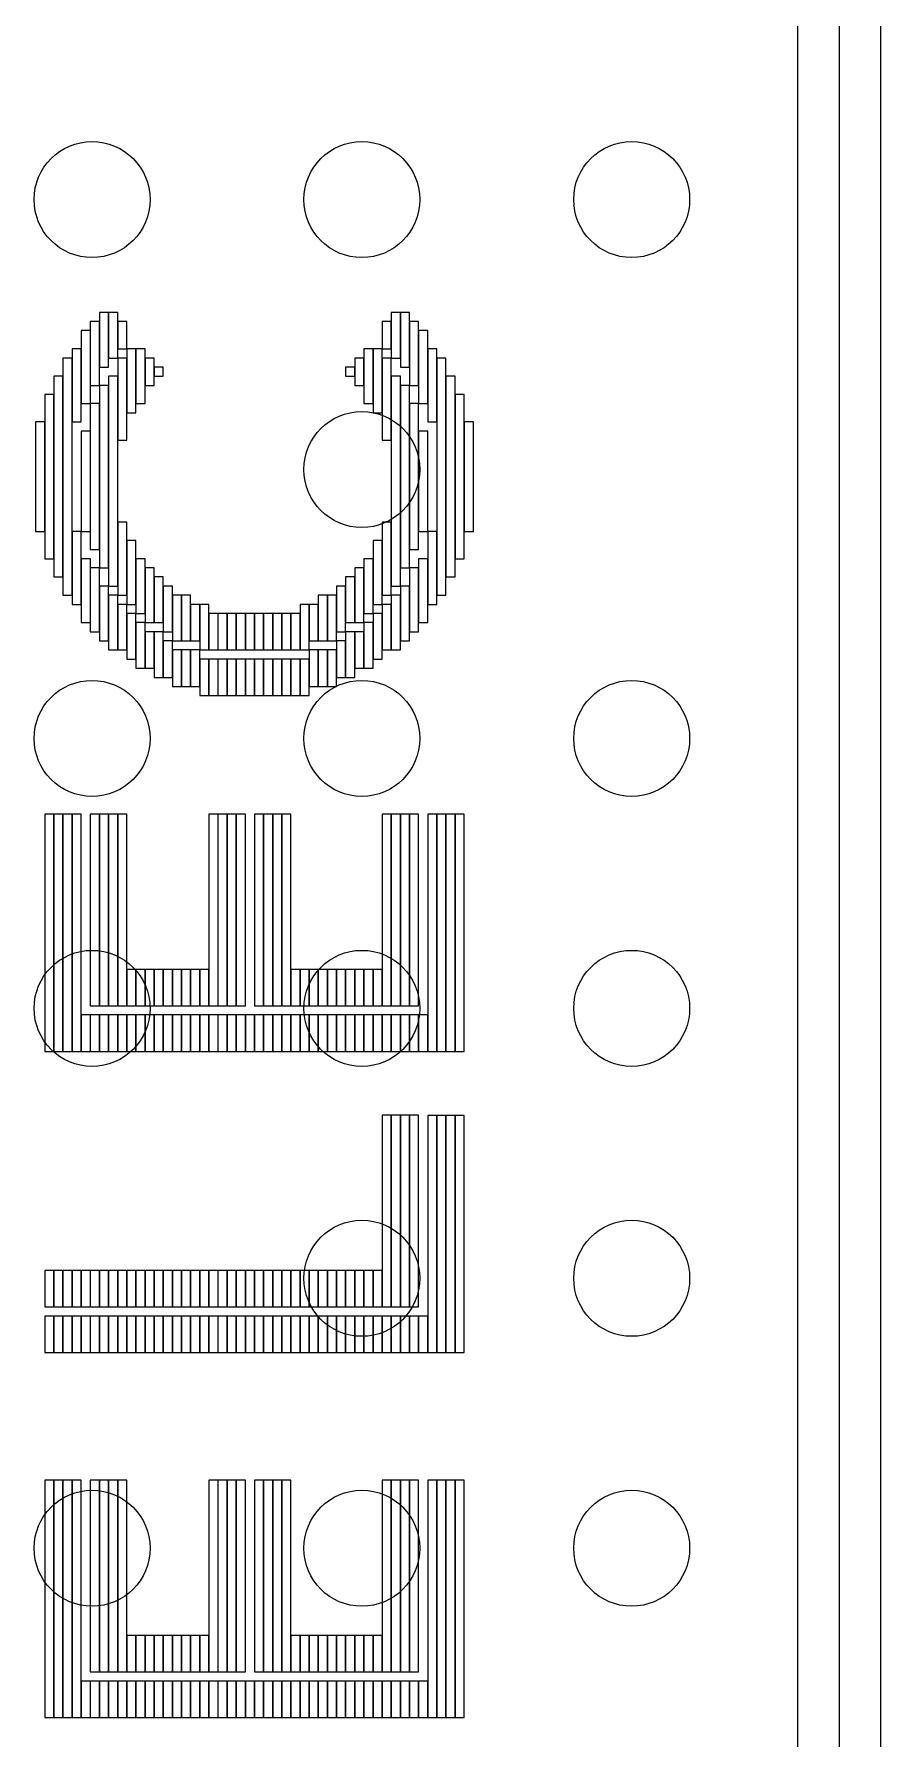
# Model space of a CAD drawing. Header units: millimetres. Extents: x -2.6 to 51, y -0.9 to 44.6.
# Drawn here: x 19.425 to 21.466, y 19.175 to 23.282 of the extents above; entities that cross this region are included whole.
import ezdxf

# ---------------------------------------------------------------- set-up
doc = ezdxf.new("R2010")
doc.units = ezdxf.units.MM
doc.header["$MEASUREMENT"] = 0
for name, color, linetype in [('BOTTOM', 11, 'Continuous'), ('SILK-BOT', 5, 'Continuous'), ('SILK-TOP', 12, 'Continuous')]:
    doc.layers.add(name, color=color, linetype=linetype)

msp = doc.modelspace()

# ---------------------------------------------------------------- linework, layer by layer
at = {"layer": 'BOTTOM'}
for centre in [(19.5644, 22.883), (20.2146, 22.883), (20.8649, 22.883), (20.2146, 22.2328), (19.5644, 21.5851), (20.2146, 21.5851), (20.8649, 21.5851), (19.5644, 20.9349), (20.2146, 20.9349), (20.8649, 20.9349), (20.2146, 20.2846), (20.8649, 20.2846), (19.5644, 19.6344), (20.2146, 19.6344), (20.8649, 19.6344)]:
    msp.add_circle(centre, 0.1397, dxfattribs=at)
at = {"layer": 'SILK-BOT'}
for p, q in [((21.2649, 32.4842), (21.2649, 18.4838)), ((21.3652, 32.4842), (21.3652, 18.4838)), ((21.4656, 18.4838), (21.4656, 32.4842))]:
    msp.add_line(p, q, dxfattribs=at)
at = {"layer": 'SILK-TOP'}
for points in [[(19.5822, 22.4354), (19.5822, 22.5894), (19.5602, 22.5894), (19.5602, 22.4354), (19.5822, 22.4354)], [(19.6042, 22.4794), (19.6042, 22.6114), (19.5822, 22.6114), (19.5822, 22.4794), (19.6042, 22.4794)], [(19.6262, 22.5014), (19.6262, 22.6114), (19.6042, 22.6114), (19.6042, 22.5014), (19.6262, 22.5014)], [(19.6482, 22.5234), (19.6482, 22.5894), (19.6262, 22.5894), (19.6262, 22.5234), (19.6482, 22.5234)], [(20.2855, 22.5234), (20.2855, 22.5894), (20.2635, 22.5894), (20.2635, 22.5234), (20.2855, 22.5234)], [(20.3075, 22.5014), (20.3075, 22.6114), (20.2855, 22.6114), (20.2855, 22.5014), (20.3075, 22.5014)], [(20.3295, 22.4794), (20.3295, 22.6114), (20.3075, 22.6114), (20.3075, 22.4794), (20.3295, 22.4794)], [(20.3515, 22.4354), (20.3515, 22.5894), (20.3295, 22.5894), (20.3295, 22.4354), (20.3515, 22.4354)], [(19.5603, 22.3915), (19.5603, 22.5673), (19.5383, 22.5673), (19.5383, 22.3915), (19.5603, 22.3915)], [(20.3734, 22.3915), (20.3734, 22.5673), (20.3514, 22.5673), (20.3514, 22.3915), (20.3734, 22.3915)], [(19.5383, 22.3475), (19.5383, 22.5234), (19.5163, 22.5234), (19.5163, 22.3475), (19.5383, 22.3475)], [(19.6702, 22.3696), (19.6702, 22.5234), (19.6482, 22.5234), (19.6482, 22.3696), (19.6702, 22.3696)], [(19.6921, 22.3916), (19.6921, 22.5234), (19.6701, 22.5234), (19.6701, 22.3916), (19.6921, 22.3916)], [(20.2416, 22.3916), (20.2416, 22.5234), (20.2196, 22.5234), (20.2196, 22.3916), (20.2416, 22.3916)], [(20.2636, 22.3696), (20.2636, 22.5234), (20.2416, 22.5234), (20.2416, 22.3696), (20.2636, 22.3696)], [(20.3954, 22.3475), (20.3954, 22.5234), (20.3734, 22.5234), (20.3734, 22.3475), (20.3954, 22.3475)], [(19.5163, 21.93), (19.5163, 22.5014), (19.4943, 22.5014), (19.4943, 21.93), (19.5163, 21.93)], [(19.6482, 22.3036), (19.6482, 22.5014), (19.6262, 22.5014), (19.6262, 22.3036), (19.6482, 22.3036)], [(19.7141, 22.4354), (19.7141, 22.5014), (19.6921, 22.5014), (19.6921, 22.4354), (19.7141, 22.4354)], [(19.7361, 22.4574), (19.7361, 22.4794), (19.7141, 22.4794), (19.7141, 22.4574), (19.7361, 22.4574)], [(20.1976, 22.4574), (20.1976, 22.4794), (20.1756, 22.4794), (20.1756, 22.4574), (20.1976, 22.4574)], [(20.2196, 22.4354), (20.2196, 22.5014), (20.1976, 22.5014), (20.1976, 22.4354), (20.2196, 22.4354)], [(20.2855, 22.3036), (20.2855, 22.5014), (20.2635, 22.5014), (20.2635, 22.3036), (20.2855, 22.3036)], [(20.4174, 21.93), (20.4174, 22.5014), (20.3954, 22.5014), (20.3954, 21.93), (20.4174, 21.93)], [(19.4943, 21.974), (19.4943, 22.4574), (19.4723, 22.4574), (19.4723, 21.974), (19.4943, 21.974)], [(19.6042, 21.996), (19.6042, 22.4354), (19.5822, 22.4354), (19.5822, 21.996), (19.6042, 21.996)], [(19.6262, 21.9518), (19.6262, 22.4574), (19.6042, 22.4574), (19.6042, 21.9518), (19.6262, 21.9518)], [(20.3075, 21.9518), (20.3075, 22.4574), (20.2855, 22.4574), (20.2855, 21.9518), (20.3075, 21.9518)], [(20.3295, 21.996), (20.3295, 22.4354), (20.3075, 22.4354), (20.3075, 21.996), (20.3295, 21.996)], [(20.4394, 21.974), (20.4394, 22.4574), (20.4174, 22.4574), (20.4174, 21.974), (20.4394, 21.974)], [(19.4724, 22.0179), (19.4724, 22.4135), (19.4504, 22.4135), (19.4504, 22.0179), (19.4724, 22.0179)], [(19.5822, 22.0399), (19.5822, 22.3916), (19.5602, 22.3916), (19.5602, 22.0399), (19.5822, 22.0399)], [(20.3515, 22.0399), (20.3515, 22.3916), (20.3295, 22.3916), (20.3295, 22.0399), (20.3515, 22.0399)], [(20.4614, 22.0179), (20.4614, 22.4135), (20.4394, 22.4135), (20.4394, 22.0179), (20.4614, 22.0179)], [(19.4504, 22.0838), (19.4504, 22.3475), (19.4284, 22.3475), (19.4284, 22.0838), (19.4504, 22.0838)], [(20.4833, 22.0838), (20.4833, 22.3475), (20.4613, 22.3475), (20.4613, 22.0838), (20.4833, 22.0838)], [(19.5603, 22.0837), (19.5603, 22.3254), (19.5383, 22.3254), (19.5383, 22.0837), (19.5603, 22.0837)], [(20.3734, 22.0837), (20.3734, 22.3254), (20.3514, 22.3254), (20.3514, 22.0837), (20.3734, 22.0837)], [(19.6482, 21.93), (19.6482, 22.1059), (19.6262, 22.1059), (19.6262, 21.93), (19.6482, 21.93)], [(20.2855, 21.93), (20.2855, 22.1059), (20.2635, 22.1059), (20.2635, 21.93), (20.2855, 21.93)], [(19.5383, 21.908), (19.5383, 22.0838), (19.5163, 22.0838), (19.5163, 21.908), (19.5383, 21.908)], [(19.6702, 21.908), (19.6702, 22.0618), (19.6482, 22.0618), (19.6482, 21.908), (19.6702, 21.908)], [(20.2636, 21.908), (20.2636, 22.0618), (20.2416, 22.0618), (20.2416, 21.908), (20.2636, 21.908)], [(20.3954, 21.908), (20.3954, 22.0838), (20.3734, 22.0838), (20.3734, 21.908), (20.3954, 21.908)], [(19.5603, 21.864), (19.5603, 22.0178), (19.5383, 22.0178), (19.5383, 21.864), (19.5603, 21.864)], [(19.6921, 21.886), (19.6921, 22.018), (19.6701, 22.018), (19.6701, 21.886), (19.6921, 21.886)], [(20.2416, 21.886), (20.2416, 22.018), (20.2196, 22.018), (20.2196, 21.886), (20.2416, 21.886)], [(20.3734, 21.864), (20.3734, 22.0178), (20.3514, 22.0178), (20.3514, 21.864), (20.3734, 21.864)], [(19.5822, 21.842), (19.5822, 21.996), (19.5602, 21.996), (19.5602, 21.842), (19.5822, 21.842)], [(19.7141, 21.864), (19.7141, 21.996), (19.6921, 21.996), (19.6921, 21.864), (19.7141, 21.864)], [(19.7361, 21.864), (19.7361, 21.9739), (19.7141, 21.9739), (19.7141, 21.864), (19.7361, 21.864)], [(20.1976, 21.864), (20.1976, 21.9739), (20.1756, 21.9739), (20.1756, 21.864), (20.1976, 21.864)], [(20.2196, 21.864), (20.2196, 21.996), (20.1976, 21.996), (20.1976, 21.864), (20.2196, 21.864)], [(20.3515, 21.842), (20.3515, 21.996), (20.3295, 21.996), (20.3295, 21.842), (20.3515, 21.842)], [(19.6042, 21.8201), (19.6042, 21.9519), (19.5822, 21.9519), (19.5822, 21.8201), (19.6042, 21.8201)], [(19.6262, 21.7981), (19.6262, 21.9299), (19.6042, 21.9299), (19.6042, 21.7981), (19.6262, 21.7981)], [(19.7581, 21.8421), (19.7581, 21.952), (19.7361, 21.952), (19.7361, 21.8421), (19.7581, 21.8421)], [(19.78, 21.8201), (19.78, 21.9299), (19.758, 21.9299), (19.758, 21.8201), (19.78, 21.8201)], [(19.802, 21.8201), (19.802, 21.9299), (19.78, 21.9299), (19.78, 21.8201), (19.802, 21.8201)], [(20.1317, 21.8201), (20.1317, 21.9299), (20.1097, 21.9299), (20.1097, 21.8201), (20.1317, 21.8201)], [(20.1537, 21.8201), (20.1537, 21.9299), (20.1317, 21.9299), (20.1317, 21.8201), (20.1537, 21.8201)], [(20.1756, 21.8421), (20.1756, 21.952), (20.1536, 21.952), (20.1536, 21.8421), (20.1756, 21.8421)], [(20.3075, 21.7981), (20.3075, 21.9299), (20.2855, 21.9299), (20.2855, 21.7981), (20.3075, 21.7981)], [(20.3295, 21.8201), (20.3295, 21.9519), (20.3075, 21.9519), (20.3075, 21.8201), (20.3295, 21.8201)], [(19.6482, 21.7982), (19.6482, 21.908), (19.6262, 21.908), (19.6262, 21.7982), (19.6482, 21.7982)], [(19.824, 21.8202), (19.824, 21.908), (19.802, 21.908), (19.802, 21.8202), (19.824, 21.8202)], [(19.846, 21.7982), (19.846, 21.908), (19.824, 21.908), (19.824, 21.7982), (19.846, 21.7982)], [(20.0877, 21.7982), (20.0877, 21.908), (20.0657, 21.908), (20.0657, 21.7982), (20.0877, 21.7982)], [(20.1097, 21.8202), (20.1097, 21.908), (20.0877, 21.908), (20.0877, 21.8202), (20.1097, 21.8202)], [(20.2855, 21.7982), (20.2855, 21.908), (20.2635, 21.908), (20.2635, 21.7982), (20.2855, 21.7982)], [(19.6702, 21.7761), (19.6702, 21.886), (19.6482, 21.886), (19.6482, 21.7761), (19.6702, 21.7761)], [(19.6921, 21.7542), (19.6921, 21.864), (19.6701, 21.864), (19.6701, 21.7542), (19.6921, 21.7542)], [(19.868, 21.7982), (19.868, 21.886), (19.846, 21.886), (19.846, 21.7982), (19.868, 21.7982)], [(19.8899, 21.7982), (19.8899, 21.886), (19.8679, 21.886), (19.8679, 21.7982), (19.8899, 21.7982)], [(19.9119, 21.7982), (19.9119, 21.886), (19.8899, 21.886), (19.8899, 21.7982), (19.9119, 21.7982)], [(19.9339, 21.7982), (19.9339, 21.886), (19.9119, 21.886), (19.9119, 21.7982), (19.9339, 21.7982)], [(19.9559, 21.7982), (19.9559, 21.886), (19.9339, 21.886), (19.9339, 21.7982), (19.9559, 21.7982)], [(19.9779, 21.7982), (19.9779, 21.886), (19.9559, 21.886), (19.9559, 21.7982), (19.9779, 21.7982)], [(19.9998, 21.7982), (19.9998, 21.886), (19.9778, 21.886), (19.9778, 21.7982), (19.9998, 21.7982)], [(20.0218, 21.7982), (20.0218, 21.886), (19.9998, 21.886), (19.9998, 21.7982), (20.0218, 21.7982)], [(20.0438, 21.7982), (20.0438, 21.886), (20.0218, 21.886), (20.0218, 21.7982), (20.0438, 21.7982)], [(20.0658, 21.7982), (20.0658, 21.886), (20.0438, 21.886), (20.0438, 21.7982), (20.0658, 21.7982)], [(20.2416, 21.7542), (20.2416, 21.864), (20.2196, 21.864), (20.2196, 21.7542), (20.2416, 21.7542)], [(20.2636, 21.7761), (20.2636, 21.886), (20.2416, 21.886), (20.2416, 21.7761), (20.2636, 21.7761)], [(19.7141, 21.754), (19.7141, 21.842), (19.6921, 21.842), (19.6921, 21.754), (19.7141, 21.754)], [(19.7361, 21.7322), (19.7361, 21.842), (19.7141, 21.842), (19.7141, 21.7322), (19.7361, 21.7322)], [(19.7581, 21.7321), (19.7581, 21.8201), (19.7361, 21.8201), (19.7361, 21.7321), (19.7581, 21.7321)], [(20.1756, 21.7321), (20.1756, 21.8201), (20.1536, 21.8201), (20.1536, 21.7321), (20.1756, 21.7321)], [(20.1976, 21.7322), (20.1976, 21.842), (20.1756, 21.842), (20.1756, 21.7322), (20.1976, 21.7322)], [(20.2196, 21.754), (20.2196, 21.842), (20.1976, 21.842), (20.1976, 21.754), (20.2196, 21.754)], [(19.78, 21.7102), (19.78, 21.7982), (19.758, 21.7982), (19.758, 21.7102), (19.78, 21.7102)], [(19.802, 21.7102), (19.802, 21.7982), (19.78, 21.7982), (19.78, 21.7102), (19.802, 21.7102)], [(19.824, 21.7102), (19.824, 21.7982), (19.802, 21.7982), (19.802, 21.7102), (19.824, 21.7102)], [(19.846, 21.6882), (19.846, 21.776), (19.824, 21.776), (19.824, 21.6882), (19.846, 21.6882)], [(19.868, 21.6882), (19.868, 21.776), (19.846, 21.776), (19.846, 21.6882), (19.868, 21.6882)], [(19.8899, 21.6882), (19.8899, 21.776), (19.8679, 21.776), (19.8679, 21.6882), (19.8899, 21.6882)], [(19.9119, 21.6882), (19.9119, 21.776), (19.8899, 21.776), (19.8899, 21.6882), (19.9119, 21.6882)], [(19.9339, 21.6882), (19.9339, 21.776), (19.9119, 21.776), (19.9119, 21.6882), (19.9339, 21.6882)], [(19.9559, 21.6882), (19.9559, 21.776), (19.9339, 21.776), (19.9339, 21.6882), (19.9559, 21.6882)], [(19.9779, 21.6882), (19.9779, 21.776), (19.9559, 21.776), (19.9559, 21.6882), (19.9779, 21.6882)], [(19.9998, 21.6882), (19.9998, 21.776), (19.9778, 21.776), (19.9778, 21.6882), (19.9998, 21.6882)], [(20.0218, 21.6882), (20.0218, 21.776), (19.9998, 21.776), (19.9998, 21.6882), (20.0218, 21.6882)], [(20.0438, 21.6882), (20.0438, 21.776), (20.0218, 21.776), (20.0218, 21.6882), (20.0438, 21.6882)], [(20.0658, 21.6882), (20.0658, 21.776), (20.0438, 21.776), (20.0438, 21.6882), (20.0658, 21.6882)], [(20.0877, 21.6882), (20.0877, 21.776), (20.0657, 21.776), (20.0657, 21.6882), (20.0877, 21.6882)], [(20.1097, 21.7102), (20.1097, 21.7982), (20.0877, 21.7982), (20.0877, 21.7102), (20.1097, 21.7102)], [(20.1317, 21.7102), (20.1317, 21.7982), (20.1097, 21.7982), (20.1097, 21.7102), (20.1317, 21.7102)], [(20.1537, 21.7102), (20.1537, 21.7982), (20.1317, 21.7982), (20.1317, 21.7102), (20.1537, 21.7102)], [(19.4724, 20.831), (19.4724, 21.4025), (19.4504, 21.4025), (19.4504, 20.831), (19.4724, 20.831)], [(19.4943, 20.831), (19.4943, 21.4025), (19.4723, 21.4025), (19.4723, 20.831), (19.4943, 20.831)], [(19.5163, 20.831), (19.5163, 21.4025), (19.4943, 21.4025), (19.4943, 20.831), (19.5163, 20.831)], [(19.5383, 20.831), (19.5383, 21.4025), (19.5163, 21.4025), (19.5163, 20.831), (19.5383, 20.831)], [(19.5822, 20.9409), (19.5822, 21.4025), (19.5602, 21.4025), (19.5602, 20.9409), (19.5822, 20.9409)], [(19.6042, 20.9409), (19.6042, 21.4025), (19.5822, 21.4025), (19.5822, 20.9409), (19.6042, 20.9409)], [(19.6262, 20.9409), (19.6262, 21.4025), (19.6042, 21.4025), (19.6042, 20.9409), (19.6262, 20.9409)], [(19.6482, 20.9409), (19.6482, 21.4025), (19.6262, 21.4025), (19.6262, 20.9409), (19.6482, 20.9409)], [(19.868, 20.9409), (19.868, 21.4025), (19.846, 21.4025), (19.846, 20.9409), (19.868, 20.9409)], [(19.8899, 20.9409), (19.8899, 21.4025), (19.8679, 21.4025), (19.8679, 20.9409), (19.8899, 20.9409)], [(19.9119, 20.9409), (19.9119, 21.4025), (19.8899, 21.4025), (19.8899, 20.9409), (19.9119, 20.9409)], [(19.9339, 20.9409), (19.9339, 21.4025), (19.9119, 21.4025), (19.9119, 20.9409), (19.9339, 20.9409)], [(19.9779, 20.9409), (19.9779, 21.4025), (19.9559, 21.4025), (19.9559, 20.9409), (19.9779, 20.9409)], [(19.9998, 20.9409), (19.9998, 21.4025), (19.9778, 21.4025), (19.9778, 20.9409), (19.9998, 20.9409)], [(20.0218, 20.9409), (20.0218, 21.4025), (19.9998, 21.4025), (19.9998, 20.9409), (20.0218, 20.9409)], [(20.0438, 20.9409), (20.0438, 21.4025), (20.0218, 21.4025), (20.0218, 20.9409), (20.0438, 20.9409)], [(20.2855, 20.9409), (20.2855, 21.4025), (20.2635, 21.4025), (20.2635, 20.9409), (20.2855, 20.9409)], [(20.3075, 20.9409), (20.3075, 21.4025), (20.2855, 21.4025), (20.2855, 20.9409), (20.3075, 20.9409)], [(20.3295, 20.9409), (20.3295, 21.4025), (20.3075, 21.4025), (20.3075, 20.9409), (20.3295, 20.9409)], [(20.3515, 20.9409), (20.3515, 21.4025), (20.3295, 21.4025), (20.3295, 20.9409), (20.3515, 20.9409)], [(20.3954, 20.831), (20.3954, 21.4025), (20.3734, 21.4025), (20.3734, 20.831), (20.3954, 20.831)], [(20.4174, 20.831), (20.4174, 21.4025), (20.3954, 21.4025), (20.3954, 20.831), (20.4174, 20.831)], [(20.4394, 20.831), (20.4394, 21.4025), (20.4174, 21.4025), (20.4174, 20.831), (20.4394, 20.831)], [(20.4614, 20.831), (20.4614, 21.4025), (20.4394, 21.4025), (20.4394, 20.831), (20.4614, 20.831)], [(19.6702, 20.941), (19.6702, 21.0288), (19.6482, 21.0288), (19.6482, 20.941), (19.6702, 20.941)], [(19.6921, 20.941), (19.6921, 21.0288), (19.6701, 21.0288), (19.6701, 20.941), (19.6921, 20.941)], [(19.7141, 20.941), (19.7141, 21.0288), (19.6921, 21.0288), (19.6921, 20.941), (19.7141, 20.941)], [(19.7361, 20.941), (19.7361, 21.0288), (19.7141, 21.0288), (19.7141, 20.941), (19.7361, 20.941)], [(19.7581, 20.941), (19.7581, 21.0288), (19.7361, 21.0288), (19.7361, 20.941), (19.7581, 20.941)], [(19.78, 20.941), (19.78, 21.0288), (19.758, 21.0288), (19.758, 20.941), (19.78, 20.941)], [(19.802, 20.941), (19.802, 21.0288), (19.78, 21.0288), (19.78, 20.941), (19.802, 20.941)], [(19.824, 20.941), (19.824, 21.0288), (19.802, 21.0288), (19.802, 20.941), (19.824, 20.941)], [(19.846, 20.941), (19.846, 21.0288), (19.824, 21.0288), (19.824, 20.941), (19.846, 20.941)], [(20.0658, 20.941), (20.0658, 21.0288), (20.0438, 21.0288), (20.0438, 20.941), (20.0658, 20.941)], [(20.0877, 20.941), (20.0877, 21.0288), (20.0657, 21.0288), (20.0657, 20.941), (20.0877, 20.941)], [(20.1097, 20.941), (20.1097, 21.0288), (20.0877, 21.0288), (20.0877, 20.941), (20.1097, 20.941)], [(20.1317, 20.941), (20.1317, 21.0288), (20.1097, 21.0288), (20.1097, 20.941), (20.1317, 20.941)], [(20.1537, 20.941), (20.1537, 21.0288), (20.1317, 21.0288), (20.1317, 20.941), (20.1537, 20.941)], [(20.1756, 20.941), (20.1756, 21.0288), (20.1536, 21.0288), (20.1536, 20.941), (20.1756, 20.941)], [(20.1976, 20.941), (20.1976, 21.0288), (20.1756, 21.0288), (20.1756, 20.941), (20.1976, 20.941)], [(20.2196, 20.941), (20.2196, 21.0288), (20.1976, 21.0288), (20.1976, 20.941), (20.2196, 20.941)], [(20.2416, 20.941), (20.2416, 21.0288), (20.2196, 21.0288), (20.2196, 20.941), (20.2416, 20.941)], [(20.2636, 20.941), (20.2636, 21.0288), (20.2416, 21.0288), (20.2416, 20.941), (20.2636, 20.941)], [(19.5603, 20.831), (19.5603, 20.919), (19.5383, 20.919), (19.5383, 20.831), (19.5603, 20.831)], [(19.5822, 20.831), (19.5822, 20.919), (19.5602, 20.919), (19.5602, 20.831), (19.5822, 20.831)], [(19.6042, 20.831), (19.6042, 20.919), (19.5822, 20.919), (19.5822, 20.831), (19.6042, 20.831)], [(19.6262, 20.831), (19.6262, 20.919), (19.6042, 20.919), (19.6042, 20.831), (19.6262, 20.831)], [(19.6482, 20.831), (19.6482, 20.919), (19.6262, 20.919), (19.6262, 20.831), (19.6482, 20.831)], [(19.6702, 20.831), (19.6702, 20.919), (19.6482, 20.919), (19.6482, 20.831), (19.6702, 20.831)], [(19.6921, 20.831), (19.6921, 20.919), (19.6701, 20.919), (19.6701, 20.831), (19.6921, 20.831)], [(19.7141, 20.831), (19.7141, 20.919), (19.6921, 20.919), (19.6921, 20.831), (19.7141, 20.831)], [(19.7361, 20.831), (19.7361, 20.919), (19.7141, 20.919), (19.7141, 20.831), (19.7361, 20.831)], [(19.7581, 20.831), (19.7581, 20.919), (19.7361, 20.919), (19.7361, 20.831), (19.7581, 20.831)], [(19.78, 20.831), (19.78, 20.919), (19.758, 20.919), (19.758, 20.831), (19.78, 20.831)], [(19.802, 20.831), (19.802, 20.919), (19.78, 20.919), (19.78, 20.831), (19.802, 20.831)], [(19.824, 20.831), (19.824, 20.919), (19.802, 20.919), (19.802, 20.831), (19.824, 20.831)], [(19.846, 20.831), (19.846, 20.919), (19.824, 20.919), (19.824, 20.831), (19.846, 20.831)], [(19.868, 20.831), (19.868, 20.919), (19.846, 20.919), (19.846, 20.831), (19.868, 20.831)], [(19.8899, 20.831), (19.8899, 20.919), (19.8679, 20.919), (19.8679, 20.831), (19.8899, 20.831)], [(19.9119, 20.831), (19.9119, 20.919), (19.8899, 20.919), (19.8899, 20.831), (19.9119, 20.831)], [(19.9339, 20.831), (19.9339, 20.919), (19.9119, 20.919), (19.9119, 20.831), (19.9339, 20.831)], [(19.9559, 20.831), (19.9559, 20.919), (19.9339, 20.919), (19.9339, 20.831), (19.9559, 20.831)], [(19.9779, 20.831), (19.9779, 20.919), (19.9559, 20.919), (19.9559, 20.831), (19.9779, 20.831)], [(19.9998, 20.831), (19.9998, 20.919), (19.9778, 20.919), (19.9778, 20.831), (19.9998, 20.831)], [(20.0218, 20.831), (20.0218, 20.919), (19.9998, 20.919), (19.9998, 20.831), (20.0218, 20.831)], [(20.0438, 20.831), (20.0438, 20.919), (20.0218, 20.919), (20.0218, 20.831), (20.0438, 20.831)], [(20.0658, 20.831), (20.0658, 20.919), (20.0438, 20.919), (20.0438, 20.831), (20.0658, 20.831)], [(20.0877, 20.831), (20.0877, 20.919), (20.0657, 20.919), (20.0657, 20.831), (20.0877, 20.831)], [(20.1097, 20.831), (20.1097, 20.919), (20.0877, 20.919), (20.0877, 20.831), (20.1097, 20.831)], [(20.1317, 20.831), (20.1317, 20.919), (20.1097, 20.919), (20.1097, 20.831), (20.1317, 20.831)], [(20.1537, 20.831), (20.1537, 20.919), (20.1317, 20.919), (20.1317, 20.831), (20.1537, 20.831)], [(20.1756, 20.831), (20.1756, 20.919), (20.1536, 20.919), (20.1536, 20.831), (20.1756, 20.831)], [(20.1976, 20.831), (20.1976, 20.919), (20.1756, 20.919), (20.1756, 20.831), (20.1976, 20.831)], [(20.2196, 20.831), (20.2196, 20.919), (20.1976, 20.919), (20.1976, 20.831), (20.2196, 20.831)], [(20.2416, 20.831), (20.2416, 20.919), (20.2196, 20.919), (20.2196, 20.831), (20.2416, 20.831)], [(20.2636, 20.831), (20.2636, 20.919), (20.2416, 20.919), (20.2416, 20.831), (20.2636, 20.831)], [(20.2855, 20.831), (20.2855, 20.919), (20.2635, 20.919), (20.2635, 20.831), (20.2855, 20.831)], [(20.3075, 20.831), (20.3075, 20.919), (20.2855, 20.919), (20.2855, 20.831), (20.3075, 20.831)], [(20.3295, 20.831), (20.3295, 20.919), (20.3075, 20.919), (20.3075, 20.831), (20.3295, 20.831)], [(20.3515, 20.831), (20.3515, 20.919), (20.3295, 20.919), (20.3295, 20.831), (20.3515, 20.831)], [(20.3734, 20.831), (20.3734, 20.919), (20.3514, 20.919), (20.3514, 20.831), (20.3734, 20.831)], [(20.2855, 20.2158), (20.2855, 20.6773), (20.2635, 20.6773), (20.2635, 20.2158), (20.2855, 20.2158)], [(20.3075, 20.2158), (20.3075, 20.6773), (20.2855, 20.6773), (20.2855, 20.2158), (20.3075, 20.2158)], [(20.3295, 20.2158), (20.3295, 20.6773), (20.3075, 20.6773), (20.3075, 20.2158), (20.3295, 20.2158)], [(20.3515, 20.2158), (20.3515, 20.6773), (20.3295, 20.6773), (20.3295, 20.2158), (20.3515, 20.2158)], [(20.3954, 20.1058), (20.3954, 20.6772), (20.3734, 20.6772), (20.3734, 20.1058), (20.3954, 20.1058)], [(20.4174, 20.1058), (20.4174, 20.6772), (20.3954, 20.6772), (20.3954, 20.1058), (20.4174, 20.1058)], [(20.4394, 20.1058), (20.4394, 20.6772), (20.4174, 20.6772), (20.4174, 20.1058), (20.4394, 20.1058)], [(20.4614, 20.1058), (20.4614, 20.6772), (20.4394, 20.6772), (20.4394, 20.1058), (20.4614, 20.1058)], [(19.4724, 20.2158), (19.4724, 20.3036), (19.4504, 20.3036), (19.4504, 20.2158), (19.4724, 20.2158)], [(19.4943, 20.2158), (19.4943, 20.3036), (19.4723, 20.3036), (19.4723, 20.2158), (19.4943, 20.2158)], [(19.5163, 20.2158), (19.5163, 20.3036), (19.4943, 20.3036), (19.4943, 20.2158), (19.5163, 20.2158)], [(19.5383, 20.2158), (19.5383, 20.3036), (19.5163, 20.3036), (19.5163, 20.2158), (19.5383, 20.2158)], [(19.5603, 20.2158), (19.5603, 20.3036), (19.5383, 20.3036), (19.5383, 20.2158), (19.5603, 20.2158)], [(19.5822, 20.2158), (19.5822, 20.3036), (19.5602, 20.3036), (19.5602, 20.2158), (19.5822, 20.2158)], [(19.6042, 20.2158), (19.6042, 20.3036), (19.5822, 20.3036), (19.5822, 20.2158), (19.6042, 20.2158)], [(19.6262, 20.2158), (19.6262, 20.3036), (19.6042, 20.3036), (19.6042, 20.2158), (19.6262, 20.2158)], [(19.6482, 20.2158), (19.6482, 20.3036), (19.6262, 20.3036), (19.6262, 20.2158), (19.6482, 20.2158)], [(19.6702, 20.2158), (19.6702, 20.3036), (19.6482, 20.3036), (19.6482, 20.2158), (19.6702, 20.2158)], [(19.6921, 20.2158), (19.6921, 20.3036), (19.6701, 20.3036), (19.6701, 20.2158), (19.6921, 20.2158)], [(19.7141, 20.2158), (19.7141, 20.3036), (19.6921, 20.3036), (19.6921, 20.2158), (19.7141, 20.2158)], [(19.7361, 20.2158), (19.7361, 20.3036), (19.7141, 20.3036), (19.7141, 20.2158), (19.7361, 20.2158)], [(19.7581, 20.2158), (19.7581, 20.3036), (19.7361, 20.3036), (19.7361, 20.2158), (19.7581, 20.2158)], [(19.78, 20.2158), (19.78, 20.3036), (19.758, 20.3036), (19.758, 20.2158), (19.78, 20.2158)], [(19.802, 20.2158), (19.802, 20.3036), (19.78, 20.3036), (19.78, 20.2158), (19.802, 20.2158)], [(19.824, 20.2158), (19.824, 20.3036), (19.802, 20.3036), (19.802, 20.2158), (19.824, 20.2158)], [(19.846, 20.2158), (19.846, 20.3036), (19.824, 20.3036), (19.824, 20.2158), (19.846, 20.2158)], [(19.868, 20.2158), (19.868, 20.3036), (19.846, 20.3036), (19.846, 20.2158), (19.868, 20.2158)], [(19.8899, 20.2158), (19.8899, 20.3036), (19.8679, 20.3036), (19.8679, 20.2158), (19.8899, 20.2158)], [(19.9119, 20.2158), (19.9119, 20.3036), (19.8899, 20.3036), (19.8899, 20.2158), (19.9119, 20.2158)], [(19.9339, 20.2158), (19.9339, 20.3036), (19.9119, 20.3036), (19.9119, 20.2158), (19.9339, 20.2158)], [(19.9559, 20.2158), (19.9559, 20.3036), (19.9339, 20.3036), (19.9339, 20.2158), (19.9559, 20.2158)], [(19.9779, 20.2158), (19.9779, 20.3036), (19.9559, 20.3036), (19.9559, 20.2158), (19.9779, 20.2158)], [(19.9998, 20.2158), (19.9998, 20.3036), (19.9778, 20.3036), (19.9778, 20.2158), (19.9998, 20.2158)], [(20.0218, 20.2158), (20.0218, 20.3036), (19.9998, 20.3036), (19.9998, 20.2158), (20.0218, 20.2158)], [(20.0438, 20.2158), (20.0438, 20.3036), (20.0218, 20.3036), (20.0218, 20.2158), (20.0438, 20.2158)], [(20.0658, 20.2158), (20.0658, 20.3036), (20.0438, 20.3036), (20.0438, 20.2158), (20.0658, 20.2158)], [(20.0877, 20.2158), (20.0877, 20.3036), (20.0657, 20.3036), (20.0657, 20.2158), (20.0877, 20.2158)], [(20.1097, 20.2158), (20.1097, 20.3036), (20.0877, 20.3036), (20.0877, 20.2158), (20.1097, 20.2158)], [(20.1317, 20.2158), (20.1317, 20.3036), (20.1097, 20.3036), (20.1097, 20.2158), (20.1317, 20.2158)], [(20.1537, 20.2158), (20.1537, 20.3036), (20.1317, 20.3036), (20.1317, 20.2158), (20.1537, 20.2158)], [(20.1756, 20.2158), (20.1756, 20.3036), (20.1536, 20.3036), (20.1536, 20.2158), (20.1756, 20.2158)], [(20.1976, 20.2158), (20.1976, 20.3036), (20.1756, 20.3036), (20.1756, 20.2158), (20.1976, 20.2158)], [(20.2196, 20.2158), (20.2196, 20.3036), (20.1976, 20.3036), (20.1976, 20.2158), (20.2196, 20.2158)], [(20.2416, 20.2158), (20.2416, 20.3036), (20.2196, 20.3036), (20.2196, 20.2158), (20.2416, 20.2158)], [(20.2636, 20.2158), (20.2636, 20.3036), (20.2416, 20.3036), (20.2416, 20.2158), (20.2636, 20.2158)], [(19.4724, 20.1058), (19.4724, 20.1938), (19.4504, 20.1938), (19.4504, 20.1058), (19.4724, 20.1058)], [(19.4943, 20.1058), (19.4943, 20.1938), (19.4723, 20.1938), (19.4723, 20.1058), (19.4943, 20.1058)], [(19.5163, 20.1058), (19.5163, 20.1938), (19.4943, 20.1938), (19.4943, 20.1058), (19.5163, 20.1058)], [(19.5383, 20.1058), (19.5383, 20.1938), (19.5163, 20.1938), (19.5163, 20.1058), (19.5383, 20.1058)], [(19.5603, 20.1058), (19.5603, 20.1938), (19.5383, 20.1938), (19.5383, 20.1058), (19.5603, 20.1058)], [(19.5822, 20.1058), (19.5822, 20.1938), (19.5602, 20.1938), (19.5602, 20.1058), (19.5822, 20.1058)], [(19.6042, 20.1058), (19.6042, 20.1938), (19.5822, 20.1938), (19.5822, 20.1058), (19.6042, 20.1058)], [(19.6262, 20.1058), (19.6262, 20.1938), (19.6042, 20.1938), (19.6042, 20.1058), (19.6262, 20.1058)], [(19.6482, 20.1058), (19.6482, 20.1938), (19.6262, 20.1938), (19.6262, 20.1058), (19.6482, 20.1058)], [(19.6702, 20.1058), (19.6702, 20.1938), (19.6482, 20.1938), (19.6482, 20.1058), (19.6702, 20.1058)], [(19.6921, 20.1058), (19.6921, 20.1938), (19.6701, 20.1938), (19.6701, 20.1058), (19.6921, 20.1058)], [(19.7141, 20.1058), (19.7141, 20.1938), (19.6921, 20.1938), (19.6921, 20.1058), (19.7141, 20.1058)], [(19.7361, 20.1058), (19.7361, 20.1938), (19.7141, 20.1938), (19.7141, 20.1058), (19.7361, 20.1058)], [(19.7581, 20.1058), (19.7581, 20.1938), (19.7361, 20.1938), (19.7361, 20.1058), (19.7581, 20.1058)], [(19.78, 20.1058), (19.78, 20.1938), (19.758, 20.1938), (19.758, 20.1058), (19.78, 20.1058)], [(19.802, 20.1058), (19.802, 20.1938), (19.78, 20.1938), (19.78, 20.1058), (19.802, 20.1058)], [(19.824, 20.1058), (19.824, 20.1938), (19.802, 20.1938), (19.802, 20.1058), (19.824, 20.1058)], [(19.846, 20.1058), (19.846, 20.1938), (19.824, 20.1938), (19.824, 20.1058), (19.846, 20.1058)], [(19.868, 20.1058), (19.868, 20.1938), (19.846, 20.1938), (19.846, 20.1058), (19.868, 20.1058)], [(19.8899, 20.1058), (19.8899, 20.1938), (19.8679, 20.1938), (19.8679, 20.1058), (19.8899, 20.1058)], [(19.9119, 20.1058), (19.9119, 20.1938), (19.8899, 20.1938), (19.8899, 20.1058), (19.9119, 20.1058)], [(19.9339, 20.1058), (19.9339, 20.1938), (19.9119, 20.1938), (19.9119, 20.1058), (19.9339, 20.1058)], [(19.9559, 20.1058), (19.9559, 20.1938), (19.9339, 20.1938), (19.9339, 20.1058), (19.9559, 20.1058)], [(19.9779, 20.1058), (19.9779, 20.1938), (19.9559, 20.1938), (19.9559, 20.1058), (19.9779, 20.1058)], [(19.9998, 20.1058), (19.9998, 20.1938), (19.9778, 20.1938), (19.9778, 20.1058), (19.9998, 20.1058)], [(20.0218, 20.1058), (20.0218, 20.1938), (19.9998, 20.1938), (19.9998, 20.1058), (20.0218, 20.1058)], [(20.0438, 20.1058), (20.0438, 20.1938), (20.0218, 20.1938), (20.0218, 20.1058), (20.0438, 20.1058)], [(20.0658, 20.1058), (20.0658, 20.1938), (20.0438, 20.1938), (20.0438, 20.1058), (20.0658, 20.1058)], [(20.0877, 20.1058), (20.0877, 20.1938), (20.0657, 20.1938), (20.0657, 20.1058), (20.0877, 20.1058)], [(20.1097, 20.1058), (20.1097, 20.1938), (20.0877, 20.1938), (20.0877, 20.1058), (20.1097, 20.1058)], [(20.1317, 20.1058), (20.1317, 20.1938), (20.1097, 20.1938), (20.1097, 20.1058), (20.1317, 20.1058)], [(20.1537, 20.1058), (20.1537, 20.1938), (20.1317, 20.1938), (20.1317, 20.1058), (20.1537, 20.1058)], [(20.1756, 20.1058), (20.1756, 20.1938), (20.1536, 20.1938), (20.1536, 20.1058), (20.1756, 20.1058)], [(20.1976, 20.1058), (20.1976, 20.1938), (20.1756, 20.1938), (20.1756, 20.1058), (20.1976, 20.1058)], [(20.2196, 20.1058), (20.2196, 20.1938), (20.1976, 20.1938), (20.1976, 20.1058), (20.2196, 20.1058)], [(20.2416, 20.1058), (20.2416, 20.1938), (20.2196, 20.1938), (20.2196, 20.1058), (20.2416, 20.1058)], [(20.2636, 20.1058), (20.2636, 20.1938), (20.2416, 20.1938), (20.2416, 20.1058), (20.2636, 20.1058)], [(20.2855, 20.1058), (20.2855, 20.1938), (20.2635, 20.1938), (20.2635, 20.1058), (20.2855, 20.1058)], [(20.3075, 20.1058), (20.3075, 20.1938), (20.2855, 20.1938), (20.2855, 20.1058), (20.3075, 20.1058)], [(20.3295, 20.1058), (20.3295, 20.1938), (20.3075, 20.1938), (20.3075, 20.1058), (20.3295, 20.1058)], [(20.3515, 20.1058), (20.3515, 20.1938), (20.3295, 20.1938), (20.3295, 20.1058), (20.3515, 20.1058)], [(20.3734, 20.1058), (20.3734, 20.1938), (20.3514, 20.1938), (20.3514, 20.1058), (20.3734, 20.1058)], [(19.4724, 19.2266), (19.4724, 19.7982), (19.4504, 19.7982), (19.4504, 19.2266), (19.4724, 19.2266)], [(19.4943, 19.2266), (19.4943, 19.7982), (19.4723, 19.7982), (19.4723, 19.2266), (19.4943, 19.2266)], [(19.5163, 19.2266), (19.5163, 19.7982), (19.4943, 19.7982), (19.4943, 19.2266), (19.5163, 19.2266)], [(19.5383, 19.2266), (19.5383, 19.7982), (19.5163, 19.7982), (19.5163, 19.2266), (19.5383, 19.2266)], [(19.5822, 19.3365), (19.5822, 19.7981), (19.5602, 19.7981), (19.5602, 19.3365), (19.5822, 19.3365)], [(19.6042, 19.3365), (19.6042, 19.7981), (19.5822, 19.7981), (19.5822, 19.3365), (19.6042, 19.3365)], [(19.6262, 19.3365), (19.6262, 19.7981), (19.6042, 19.7981), (19.6042, 19.3365), (19.6262, 19.3365)], [(19.6482, 19.3365), (19.6482, 19.7981), (19.6262, 19.7981), (19.6262, 19.3365), (19.6482, 19.3365)], [(19.868, 19.3365), (19.868, 19.7981), (19.846, 19.7981), (19.846, 19.3365), (19.868, 19.3365)], [(19.8899, 19.3365), (19.8899, 19.7981), (19.8679, 19.7981), (19.8679, 19.3365), (19.8899, 19.3365)], [(19.9119, 19.3365), (19.9119, 19.7981), (19.8899, 19.7981), (19.8899, 19.3365), (19.9119, 19.3365)], [(19.9339, 19.3365), (19.9339, 19.7981), (19.9119, 19.7981), (19.9119, 19.3365), (19.9339, 19.3365)], [(19.9779, 19.3365), (19.9779, 19.7981), (19.9559, 19.7981), (19.9559, 19.3365), (19.9779, 19.3365)], [(19.9998, 19.3365), (19.9998, 19.7981), (19.9778, 19.7981), (19.9778, 19.3365), (19.9998, 19.3365)], [(20.0218, 19.3365), (20.0218, 19.7981), (19.9998, 19.7981), (19.9998, 19.3365), (20.0218, 19.3365)], [(20.0438, 19.3365), (20.0438, 19.7981), (20.0218, 19.7981), (20.0218, 19.3365), (20.0438, 19.3365)], [(20.2855, 19.3365), (20.2855, 19.7981), (20.2635, 19.7981), (20.2635, 19.3365), (20.2855, 19.3365)], [(20.3075, 19.3365), (20.3075, 19.7981), (20.2855, 19.7981), (20.2855, 19.3365), (20.3075, 19.3365)], [(20.3295, 19.3365), (20.3295, 19.7981), (20.3075, 19.7981), (20.3075, 19.3365), (20.3295, 19.3365)], [(20.3515, 19.3365), (20.3515, 19.7981), (20.3295, 19.7981), (20.3295, 19.3365), (20.3515, 19.3365)], [(20.3954, 19.2266), (20.3954, 19.7982), (20.3734, 19.7982), (20.3734, 19.2266), (20.3954, 19.2266)], [(20.4174, 19.2266), (20.4174, 19.7982), (20.3954, 19.7982), (20.3954, 19.2266), (20.4174, 19.2266)], [(20.4394, 19.2266), (20.4394, 19.7982), (20.4174, 19.7982), (20.4174, 19.2266), (20.4394, 19.2266)], [(20.4614, 19.2266), (20.4614, 19.7982), (20.4394, 19.7982), (20.4394, 19.2266), (20.4614, 19.2266)], [(19.6702, 19.3365), (19.6702, 19.4245), (19.6482, 19.4245), (19.6482, 19.3365), (19.6702, 19.3365)], [(19.6921, 19.3365), (19.6921, 19.4245), (19.6701, 19.4245), (19.6701, 19.3365), (19.6921, 19.3365)], [(19.7141, 19.3365), (19.7141, 19.4245), (19.6921, 19.4245), (19.6921, 19.3365), (19.7141, 19.3365)], [(19.7361, 19.3365), (19.7361, 19.4245), (19.7141, 19.4245), (19.7141, 19.3365), (19.7361, 19.3365)], [(19.7581, 19.3365), (19.7581, 19.4245), (19.7361, 19.4245), (19.7361, 19.3365), (19.7581, 19.3365)], [(19.78, 19.3365), (19.78, 19.4245), (19.758, 19.4245), (19.758, 19.3365), (19.78, 19.3365)], [(19.802, 19.3365), (19.802, 19.4245), (19.78, 19.4245), (19.78, 19.3365), (19.802, 19.3365)], [(19.824, 19.3365), (19.824, 19.4245), (19.802, 19.4245), (19.802, 19.3365), (19.824, 19.3365)], [(19.846, 19.3365), (19.846, 19.4245), (19.824, 19.4245), (19.824, 19.3365), (19.846, 19.3365)], [(20.0658, 19.3365), (20.0658, 19.4245), (20.0438, 19.4245), (20.0438, 19.3365), (20.0658, 19.3365)], [(20.0877, 19.3365), (20.0877, 19.4245), (20.0657, 19.4245), (20.0657, 19.3365), (20.0877, 19.3365)], [(20.1097, 19.3365), (20.1097, 19.4245), (20.0877, 19.4245), (20.0877, 19.3365), (20.1097, 19.3365)], [(20.1317, 19.3365), (20.1317, 19.4245), (20.1097, 19.4245), (20.1097, 19.3365), (20.1317, 19.3365)], [(20.1537, 19.3365), (20.1537, 19.4245), (20.1317, 19.4245), (20.1317, 19.3365), (20.1537, 19.3365)], [(20.1756, 19.3365), (20.1756, 19.4245), (20.1536, 19.4245), (20.1536, 19.3365), (20.1756, 19.3365)], [(20.1976, 19.3365), (20.1976, 19.4245), (20.1756, 19.4245), (20.1756, 19.3365), (20.1976, 19.3365)], [(20.2196, 19.3365), (20.2196, 19.4245), (20.1976, 19.4245), (20.1976, 19.3365), (20.2196, 19.3365)], [(20.2416, 19.3365), (20.2416, 19.4245), (20.2196, 19.4245), (20.2196, 19.3365), (20.2416, 19.3365)], [(20.2636, 19.3365), (20.2636, 19.4245), (20.2416, 19.4245), (20.2416, 19.3365), (20.2636, 19.3365)], [(19.5603, 19.2266), (19.5603, 19.3146), (19.5383, 19.3146), (19.5383, 19.2266), (19.5603, 19.2266)], [(19.5822, 19.2266), (19.5822, 19.3146), (19.5602, 19.3146), (19.5602, 19.2266), (19.5822, 19.2266)], [(19.6042, 19.2266), (19.6042, 19.3146), (19.5822, 19.3146), (19.5822, 19.2266), (19.6042, 19.2266)], [(19.6262, 19.2266), (19.6262, 19.3146), (19.6042, 19.3146), (19.6042, 19.2266), (19.6262, 19.2266)], [(19.6482, 19.2266), (19.6482, 19.3146), (19.6262, 19.3146), (19.6262, 19.2266), (19.6482, 19.2266)], [(19.6702, 19.2266), (19.6702, 19.3146), (19.6482, 19.3146), (19.6482, 19.2266), (19.6702, 19.2266)], [(19.6921, 19.2266), (19.6921, 19.3146), (19.6701, 19.3146), (19.6701, 19.2266), (19.6921, 19.2266)], [(19.7141, 19.2266), (19.7141, 19.3146), (19.6921, 19.3146), (19.6921, 19.2266), (19.7141, 19.2266)], [(19.7361, 19.2266), (19.7361, 19.3146), (19.7141, 19.3146), (19.7141, 19.2266), (19.7361, 19.2266)], [(19.7581, 19.2266), (19.7581, 19.3146), (19.7361, 19.3146), (19.7361, 19.2266), (19.7581, 19.2266)], [(19.78, 19.2266), (19.78, 19.3146), (19.758, 19.3146), (19.758, 19.2266), (19.78, 19.2266)], [(19.802, 19.2266), (19.802, 19.3146), (19.78, 19.3146), (19.78, 19.2266), (19.802, 19.2266)], [(19.824, 19.2266), (19.824, 19.3146), (19.802, 19.3146), (19.802, 19.2266), (19.824, 19.2266)], [(19.846, 19.2266), (19.846, 19.3146), (19.824, 19.3146), (19.824, 19.2266), (19.846, 19.2266)], [(19.868, 19.2266), (19.868, 19.3146), (19.846, 19.3146), (19.846, 19.2266), (19.868, 19.2266)], [(19.8899, 19.2266), (19.8899, 19.3146), (19.8679, 19.3146), (19.8679, 19.2266), (19.8899, 19.2266)], [(19.9119, 19.2266), (19.9119, 19.3146), (19.8899, 19.3146), (19.8899, 19.2266), (19.9119, 19.2266)], [(19.9339, 19.2266), (19.9339, 19.3146), (19.9119, 19.3146), (19.9119, 19.2266), (19.9339, 19.2266)], [(19.9559, 19.2266), (19.9559, 19.3146), (19.9339, 19.3146), (19.9339, 19.2266), (19.9559, 19.2266)], [(19.9779, 19.2266), (19.9779, 19.3146), (19.9559, 19.3146), (19.9559, 19.2266), (19.9779, 19.2266)], [(19.9998, 19.2266), (19.9998, 19.3146), (19.9778, 19.3146), (19.9778, 19.2266), (19.9998, 19.2266)], [(20.0218, 19.2266), (20.0218, 19.3146), (19.9998, 19.3146), (19.9998, 19.2266), (20.0218, 19.2266)], [(20.0438, 19.2266), (20.0438, 19.3146), (20.0218, 19.3146), (20.0218, 19.2266), (20.0438, 19.2266)], [(20.0658, 19.2266), (20.0658, 19.3146), (20.0438, 19.3146), (20.0438, 19.2266), (20.0658, 19.2266)], [(20.0877, 19.2266), (20.0877, 19.3146), (20.0657, 19.3146), (20.0657, 19.2266), (20.0877, 19.2266)], [(20.1097, 19.2266), (20.1097, 19.3146), (20.0877, 19.3146), (20.0877, 19.2266), (20.1097, 19.2266)], [(20.1317, 19.2266), (20.1317, 19.3146), (20.1097, 19.3146), (20.1097, 19.2266), (20.1317, 19.2266)], [(20.1537, 19.2266), (20.1537, 19.3146), (20.1317, 19.3146), (20.1317, 19.2266), (20.1537, 19.2266)], [(20.1756, 19.2266), (20.1756, 19.3146), (20.1536, 19.3146), (20.1536, 19.2266), (20.1756, 19.2266)], [(20.1976, 19.2266), (20.1976, 19.3146), (20.1756, 19.3146), (20.1756, 19.2266), (20.1976, 19.2266)], [(20.2196, 19.2266), (20.2196, 19.3146), (20.1976, 19.3146), (20.1976, 19.2266), (20.2196, 19.2266)], [(20.2416, 19.2266), (20.2416, 19.3146), (20.2196, 19.3146), (20.2196, 19.2266), (20.2416, 19.2266)], [(20.2636, 19.2266), (20.2636, 19.3146), (20.2416, 19.3146), (20.2416, 19.2266), (20.2636, 19.2266)], [(20.2855, 19.2266), (20.2855, 19.3146), (20.2635, 19.3146), (20.2635, 19.2266), (20.2855, 19.2266)], [(20.3075, 19.2266), (20.3075, 19.3146), (20.2855, 19.3146), (20.2855, 19.2266), (20.3075, 19.2266)], [(20.3295, 19.2266), (20.3295, 19.3146), (20.3075, 19.3146), (20.3075, 19.2266), (20.3295, 19.2266)], [(20.3515, 19.2266), (20.3515, 19.3146), (20.3295, 19.3146), (20.3295, 19.2266), (20.3515, 19.2266)], [(20.3734, 19.2266), (20.3734, 19.3146), (20.3514, 19.3146), (20.3514, 19.2266), (20.3734, 19.2266)]]:
    msp.add_lwpolyline(points, dxfattribs=at)

doc.saveas('drawing.dxf')
